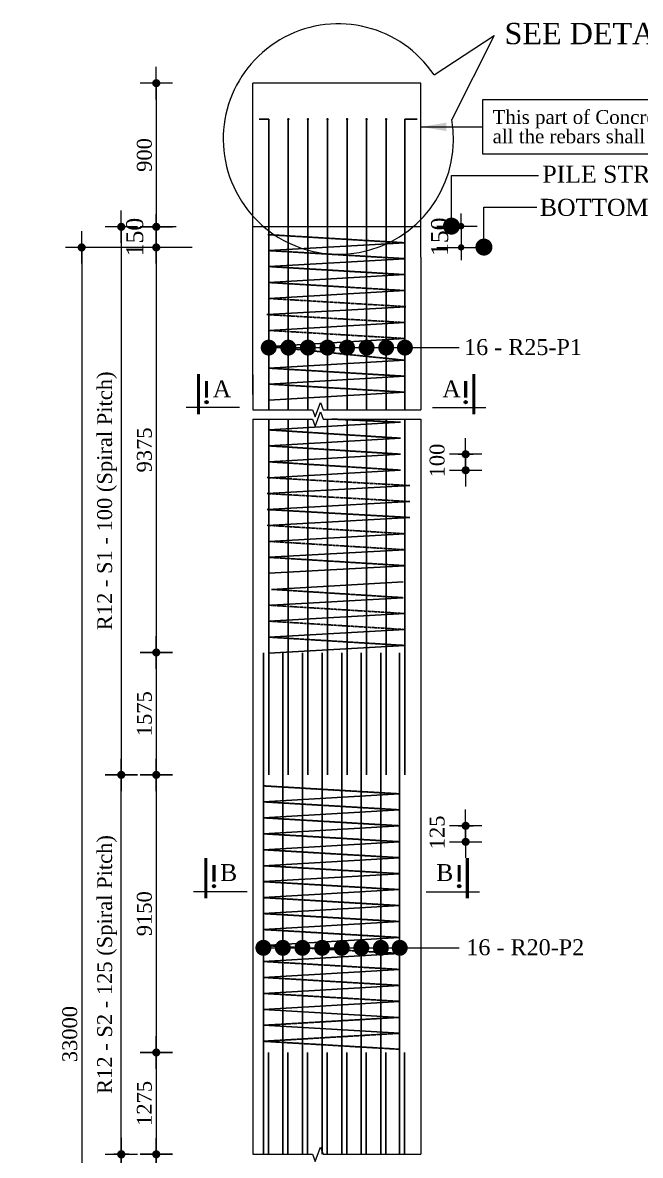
# Model space of a CAD drawing. Header units: inches. Extents: x -396 to 84373, y -33132 to 10226.
# Drawn here: x 43863 to 46766, y 4904 to 10226 of the extents above; entities that cross this region are included whole.
import ezdxf

# ---------------------------------------------------------------- set-up
doc = ezdxf.new("R2010")
doc.units = ezdxf.units.IN
doc.header["$LTSCALE"] = 15
doc.header["$MEASUREMENT"] = 0
doc.header["$PDMODE"] = 3
doc.header["$PDSIZE"] = -15
doc.linetypes.add('DASHEDX2', pattern=[38.1, 25.4, -12.7])
doc.linetypes.add('HIDDEN', pattern=[9.525, 6.35, -3.175])
for name, color, linetype, lineweight in [('dim', 7, 'Continuous', 18), ('L.L', 200, 'Continuous', 18), ('Reinf.', 12, 'Continuous', 30), ('text', 7, 'Continuous', 20)]:
    doc.layers.add(name, color=color, linetype=linetype, lineweight=lineweight)
for name, color, linetype in [('Dimision', 4, 'Continuous'), ('Pile', 7, 'Continuous'), ('raling', 6, 'Continuous')]:
    doc.layers.add(name, color=color, linetype=linetype)
doc.styles.get("Standard").update_dxf_attribs({"font": 'times.ttf'})
doc.dimstyles.new('ALTER', dxfattribs={"dimtxt": 110, "dimasz": 65, "dimexe": 95, "dimexo": 100, "dimgap": 30, "dimtad": 1, "dimdec": 0, "dimzin": 0, "dimdsep": 46, "dimtxsty": 'Standard', "dimblk": 'DOT', "dimcen": 35, "dimadec": 0, "dimazin": 0, "dimtfac": 1, "dimtdec": 0, "dimtofl": 0, "dimtmove": 0, "dimatfit": 3, "dimfxl": 1, "dimtolj": 1, "dimtzin": 0, "dimarcsym": 0})
doc.dimstyles.new('ISO-25', dxfattribs={"dimtxt": 75, "dimasz": 50, "dimexe": 95, "dimexo": 75.625, "dimgap": 60, "dimtad": 1, "dimdec": 1, "dimdsep": 46, "dimtxsty": 'Standard', "dimblk": 'DOT', "dimcen": 52.5, "dimclrd": 256, "dimclre": 256, "dimclrt": 256, "dimadec": 0, "dimazin": 0, "dimtfac": 1, "dimtdec": 1, "dimtix": 1, "dimtmove": 0, "dimatfit": 3, "dimldrblk": 'DOT', "dimfxl": 1, "dimlwd": -1, "dimarcsym": 0})
doc.dimstyles.new('ISO-70', dxfattribs={"dimscale": 0, "dimtxt": 70, "dimasz": 0.75, "dimexe": 35, "dimexo": 35, "dimgap": 20, "dimtad": 1, "dimdec": 0, "dimlfac": -1, "dimzin": 1, "dimdsep": 46, "dimtxsty": 'Standard', "dimblk": 'DIM', "dimcen": 60, "dimclrd": 256, "dimclre": 256, "dimclrt": 256, "dimadec": 0, "dimazin": 0, "dimtfac": 1, "dimtdec": 0, "dimtix": 1, "dimtofl": 0, "dimtmove": 0, "dimatfit": 3, "dimldrblk": 'DOT', "dimfxl": 35, "dimfxlon": 1, "dimtolj": 1, "dimlwd": 25, "dimarcsym": 0})

# ---------------------------------------------------------------- blocks, each defined once
blk = doc.blocks.new('_Dot')
at = {"color": 0, "linetype": 'ByBlock', "lineweight": -2}
blk.add_line((-0.5, 0), (-1, 0), dxfattribs=at)
at = {"color": 0, "linetype": 'ByBlock', "const_width": 0.5}
blk.add_lwpolyline([(-0.25, 0, 1), (0.25, 0, 1)], format="xyb", close=True, dxfattribs=at)
blk = doc.blocks.new('DIM')
at = {"layer": 'dim'}
for p, q in [((0, -101.4), (0, 101.4)), ((-101.4, 0), (101.4, 0))]:
    blk.add_line(p, q, dxfattribs=at)
at = {"layer": 'dim', "const_width": 25.4}
blk.add_lwpolyline([(-12.7, 0, 1), (12.7, 0, 1)], format="xyb", close=True, dxfattribs=at)
blk = doc.blocks.new('*D157')
at = {"layer": 'Defpoints', "color": 0, "ltscale": 30, "transparency": 16777216}
for p in [(45644.5, 8197.7), (45646.4, 8122.5), (45944.8, 8122.5)]:
    blk.add_point(p, dxfattribs=at)
at = {"layer": 'dim', "lineweight": -2, "ltscale": 30, "transparency": 16777216}
for p, q in [((45909.8, 8197.7), (45979.8, 8197.7)), ((45909.8, 8122.5), (45979.8, 8122.5))]:
    blk.add_line(p, q, dxfattribs=at)
at = {"layer": 'dim', "lineweight": 25, "ltscale": 30, "transparency": 16777216}
blk.add_line((45944.8, 8196.9), (45944.8, 8123.3), dxfattribs=at)
at = {"layer": 'dim', "lineweight": 25, "ltscale": 30, "transparency": 16777216, "xscale": 0.75, "yscale": 0.75, "zscale": 0.75}
for p, rotation in [((45944.8, 8197.7), 90), ((45944.8, 8122.5), 270)]:
    blk.add_blockref('DIM', p, dxfattribs=dict(at, rotation=rotation))
at = {"layer": 'dim', "ltscale": 30, "transparency": 16777216, "insert": (45811.1, 8168.2), "char_height": 70, "attachment_point": 5, "rotation": 90}
blk.add_mtext('\\A1;100', dxfattribs=at)
blk = doc.blocks.new('*D158')
at = {"layer": 'Defpoints', "color": 0, "ltscale": 30, "transparency": 16777216}
for p in [(44944.3, 9169.5), (44490.6, 7266.4), (44944.3, 7266.4)]:
    blk.add_point(p, dxfattribs=at)
at = {"layer": 'dim', "lineweight": -2, "ltscale": 30, "transparency": 16777216}
for p, q in [((44525.6, 9169.5), (44455.6, 9169.5)), ((44525.6, 7266.4), (44455.6, 7266.4))]:
    blk.add_line(p, q, dxfattribs=at)
at = {"layer": 'dim', "lineweight": 25, "ltscale": 30, "transparency": 16777216}
blk.add_line((44490.6, 9168.7), (44490.6, 7267.2), dxfattribs=at)
at = {"layer": 'dim', "lineweight": 25, "ltscale": 30, "transparency": 16777216, "xscale": 0.75, "yscale": 0.75, "zscale": 0.75}
for p, rotation in [((44490.6, 9169.5), 90), ((44490.6, 7266.4), 270)]:
    blk.add_blockref('DIM', p, dxfattribs=dict(at, rotation=rotation))
at = {"layer": 'dim', "lineweight": 15, "ltscale": 30, "transparency": 16777216, "insert": (44434.9, 8218), "char_height": 70, "attachment_point": 5, "rotation": 90}
blk.add_mtext('\\A1;9375', dxfattribs=at)
blk = doc.blocks.new('*D159')
at = {"layer": 'Defpoints', "color": 0, "ltscale": 30, "transparency": 16777216}
for p in [(44414.5, 9169.5), (44140, 1777.3), (44868.3, 1777.3)]:
    blk.add_point(p, dxfattribs=at)
at = {"layer": 'dim', "lineweight": -2, "ltscale": 30, "transparency": 16777216}
for p, q in [((44175, 9169.5), (44105, 9169.5)), ((44175, 1777.3), (44105, 1777.3))]:
    blk.add_line(p, q, dxfattribs=at)
at = {"layer": 'dim', "lineweight": 25, "ltscale": 30, "transparency": 16777216}
blk.add_line((44140, 9168.7), (44140, 1778.1), dxfattribs=at)
at = {"layer": 'dim', "lineweight": 25, "ltscale": 30, "transparency": 16777216, "xscale": 0.75, "yscale": 0.75, "zscale": 0.75}
for p, rotation in [((44140, 9169.5), 90), ((44140, 1777.3), 270)]:
    blk.add_blockref('DIM', p, dxfattribs=dict(at, rotation=rotation))
at = {"layer": 'dim', "lineweight": 15, "ltscale": 30, "transparency": 16777216, "insert": (44084.4, 5473.4), "char_height": 70, "width": 255.111, "attachment_point": 5, "rotation": 90}
blk.add_mtext('\\A1;33000', dxfattribs=at)
blk = doc.blocks.new('*D175')
at = {"layer": 'Defpoints', "color": 0, "ltscale": 30, "transparency": 16777216}
for p in [(44944.3, 7266.4), (44490.6, 6691.3), (44944.3, 6691.3)]:
    blk.add_point(p, dxfattribs=at)
at = {"layer": 'dim', "lineweight": -2, "ltscale": 30, "transparency": 16777216}
for p, q in [((44525.6, 7266.4), (44455.6, 7266.4)), ((44525.6, 6691.3), (44455.6, 6691.3))]:
    blk.add_line(p, q, dxfattribs=at)
at = {"layer": 'dim', "lineweight": 25, "ltscale": 30, "transparency": 16777216}
blk.add_line((44490.6, 7265.7), (44490.6, 6692), dxfattribs=at)
at = {"layer": 'dim', "lineweight": 25, "ltscale": 30, "transparency": 16777216, "xscale": 0.75, "yscale": 0.75, "zscale": 0.75}
for p, rotation in [((44490.6, 7266.4), 90), ((44490.6, 6691.3), 270)]:
    blk.add_blockref('DIM', p, dxfattribs=dict(at, rotation=rotation))
at = {"layer": 'dim', "lineweight": 15, "ltscale": 30, "transparency": 16777216, "insert": (44434.9, 6978.8), "char_height": 70, "attachment_point": 5, "rotation": 90}
blk.add_mtext('\\A1;1575', dxfattribs=at)
blk = doc.blocks.new('*D176')
at = {"layer": 'Defpoints', "color": 0, "ltscale": 30, "transparency": 16777216}
for p in [(45639.7, 6452.1), (45641.6, 6376.9), (45944.8, 6376.9)]:
    blk.add_point(p, dxfattribs=at)
at = {"layer": 'dim', "lineweight": -2, "ltscale": 30, "transparency": 16777216}
for p, q in [((45909.8, 6452.1), (45979.8, 6452.1)), ((45909.8, 6376.9), (45979.8, 6376.9))]:
    blk.add_line(p, q, dxfattribs=at)
at = {"layer": 'dim', "lineweight": 25, "ltscale": 30, "transparency": 16777216}
blk.add_line((45944.8, 6451.3), (45944.8, 6377.7), dxfattribs=at)
at = {"layer": 'dim', "lineweight": 25, "ltscale": 30, "transparency": 16777216, "xscale": 0.75, "yscale": 0.75, "zscale": 0.75}
for p, rotation in [((45944.8, 6452.1), 90), ((45944.8, 6376.9), 270)]:
    blk.add_blockref('DIM', p, dxfattribs=dict(at, rotation=rotation))
at = {"layer": 'dim', "lineweight": 15, "ltscale": 30, "transparency": 16777216, "insert": (45811.1, 6420.9), "char_height": 70, "attachment_point": 5, "rotation": 90}
blk.add_mtext('\\A1;125', dxfattribs=at)
blk = doc.blocks.new('*D177')
at = {"layer": 'Defpoints', "color": 0, "ltscale": 30, "transparency": 16777216}
for p in [(44944.3, 6691.3), (44490.6, 5387), (45012.3, 5387)]:
    blk.add_point(p, dxfattribs=at)
at = {"layer": 'dim', "lineweight": -2, "ltscale": 30, "transparency": 16777216}
for p, q in [((44525.6, 6691.3), (44455.6, 6691.3)), ((44525.6, 5387), (44455.6, 5387))]:
    blk.add_line(p, q, dxfattribs=at)
at = {"layer": 'dim', "lineweight": 25, "ltscale": 30, "transparency": 16777216}
blk.add_line((44490.6, 6690.5), (44490.6, 5387.7), dxfattribs=at)
at = {"layer": 'dim', "lineweight": 25, "ltscale": 30, "transparency": 16777216, "xscale": 0.75, "yscale": 0.75, "zscale": 0.75}
for p, rotation in [((44490.6, 6691.3), 90), ((44490.6, 5387), 270)]:
    blk.add_blockref('DIM', p, dxfattribs=dict(at, rotation=rotation))
at = {"layer": 'dim', "lineweight": 15, "ltscale": 30, "transparency": 16777216, "insert": (44434.9, 6039.1), "char_height": 70, "width": 277.141, "attachment_point": 5, "rotation": 90}
blk.add_mtext('\\A1;9150', dxfattribs=at)
blk = doc.blocks.new('*D178')
at = {"layer": 'Defpoints', "color": 0, "ltscale": 30, "transparency": 16777216}
for p in [(44944.3, 9941.2), (44490.6, 9266.4), (44944.3, 9266.4)]:
    blk.add_point(p, dxfattribs=at)
at = {"layer": 'dim', "lineweight": -2, "ltscale": 30, "transparency": 16777216}
for p, q in [((44525.6, 9941.2), (44455.6, 9941.2)), ((44525.6, 9266.4), (44455.6, 9266.4))]:
    blk.add_line(p, q, dxfattribs=at)
at = {"layer": 'dim', "lineweight": 25, "ltscale": 30, "transparency": 16777216}
blk.add_line((44490.6, 9940.5), (44490.6, 9267.2), dxfattribs=at)
at = {"layer": 'dim', "lineweight": 25, "ltscale": 30, "transparency": 16777216, "xscale": 0.75, "yscale": 0.75, "zscale": 0.75}
for p, rotation in [((44490.6, 9941.2), 90), ((44490.6, 9266.4), 270)]:
    blk.add_blockref('DIM', p, dxfattribs=dict(at, rotation=rotation))
at = {"layer": 'dim', "lineweight": 15, "ltscale": 30, "transparency": 16777216, "insert": (44434.9, 9603.8), "char_height": 70, "attachment_point": 5, "rotation": 90}
blk.add_mtext('\\A1;900', dxfattribs=at)
blk = doc.blocks.new('*D179')
at = {"layer": 'Defpoints', "color": 0, "ltscale": 5, "transparency": 16777216}
for p in [(45734.3, 9269.5), (45734.3, 9169.5), (45923.6, 9169.5)]:
    blk.add_point(p, dxfattribs=at)
at = {"layer": 'dim', "ltscale": 5, "transparency": 16777216}
for p, q in [((45923.6, 9299.5), (45923.6, 9329.5)), ((45923.6, 9269.5), (45923.6, 9169.5)), ((45923.6, 9139.5), (45923.6, 9109.5))]:
    blk.add_line(p, q, dxfattribs=at)
at = {"layer": 'dim', "lineweight": -2, "ltscale": 5, "transparency": 16777216}
for p, q in [((45809.9, 9269.5), (45998.6, 9269.5)), ((45809.9, 9169.5), (45998.6, 9169.5))]:
    blk.add_line(p, q, dxfattribs=at)
at = {"layer": 'dim', "ltscale": 5, "transparency": 16777216, "xscale": 30, "yscale": 30, "zscale": 30}
for p, rotation in [((45923.6, 9269.5), 270), ((45923.6, 9169.5), 90)]:
    blk.add_blockref('_Dot', p, dxfattribs=dict(at, rotation=rotation))
at = {"layer": 'dim', "lineweight": 15, "ltscale": 5, "transparency": 16777216, "insert": (45822.9, 9219.5), "char_height": 80, "attachment_point": 5, "rotation": 90}
blk.add_mtext('150', dxfattribs=at)
blk = doc.blocks.new('*D180')
at = {"layer": 'Defpoints', "color": 0, "ltscale": 30, "transparency": 16777216}
for p in [(44944.3, 5387), (44490.6, 4908.6), (44944.3, 4908.6)]:
    blk.add_point(p, dxfattribs=at)
at = {"layer": 'dim', "lineweight": -2, "ltscale": 30, "transparency": 16777216}
for p, q in [((44525.6, 5387), (44455.6, 5387)), ((44525.6, 4908.6), (44455.6, 4908.6))]:
    blk.add_line(p, q, dxfattribs=at)
at = {"layer": 'dim', "lineweight": 25, "ltscale": 30, "transparency": 16777216}
blk.add_line((44490.6, 5386.2), (44490.6, 4909.3), dxfattribs=at)
at = {"layer": 'dim', "lineweight": 25, "ltscale": 30, "transparency": 16777216, "xscale": 0.75, "yscale": 0.75, "zscale": 0.75}
for p, rotation in [((44490.6, 5387), 90), ((44490.6, 4908.6), 270)]:
    blk.add_blockref('DIM', p, dxfattribs=dict(at, rotation=rotation))
at = {"layer": 'dim', "lineweight": 15, "ltscale": 30, "transparency": 16777216, "insert": (44434.9, 5147.8), "char_height": 70, "attachment_point": 5, "rotation": 90}
blk.add_mtext('\\A1;1275', dxfattribs=at)
blk = doc.blocks.new('*D181')
at = {"layer": 'Defpoints', "color": 0, "ltscale": 30, "transparency": 16777216}
for p in [(44944.3, 4908.6), (44490.6, 3574.4), (44947, 3574.4)]:
    blk.add_point(p, dxfattribs=at)
at = {"layer": 'dim', "lineweight": -2, "ltscale": 30, "transparency": 16777216}
for p, q in [((44525.6, 4908.6), (44455.6, 4908.6)), ((44525.6, 3574.4), (44455.6, 3574.4))]:
    blk.add_line(p, q, dxfattribs=at)
at = {"layer": 'dim', "lineweight": 25, "ltscale": 30, "transparency": 16777216}
blk.add_line((44490.6, 4907.8), (44490.6, 3575.2), dxfattribs=at)
at = {"layer": 'dim', "lineweight": 25, "ltscale": 30, "transparency": 16777216, "xscale": 0.75, "yscale": 0.75, "zscale": 0.75}
for p, rotation in [((44490.6, 4908.6), 90), ((44490.6, 3574.4), 270)]:
    blk.add_blockref('DIM', p, dxfattribs=dict(at, rotation=rotation))
at = {"layer": 'dim', "lineweight": 15, "ltscale": 30, "transparency": 16777216, "insert": (44434.9, 4241.5), "char_height": 70, "attachment_point": 5, "rotation": 90}
blk.add_mtext('\\A1;3725', dxfattribs=at)
blk = doc.blocks.new('*D182')
at = {"layer": 'Defpoints', "color": 0, "ltscale": 30, "transparency": 16777216}
for p in [(44468.2, 9266.4), (44326.1, 6691.3), (44490.6, 6691.3)]:
    blk.add_point(p, dxfattribs=at)
at = {"layer": 'dim', "lineweight": -2, "ltscale": 30, "transparency": 16777216}
for p, q in [((44361.1, 9266.4), (44291.1, 9266.4)), ((44361.1, 6691.3), (44291.1, 6691.3))]:
    blk.add_line(p, q, dxfattribs=at)
at = {"layer": 'dim', "lineweight": 25, "ltscale": 30, "transparency": 16777216}
blk.add_line((44326.1, 9265.7), (44326.1, 6692), dxfattribs=at)
at = {"layer": 'dim', "lineweight": 25, "ltscale": 30, "transparency": 16777216, "xscale": 0.75, "yscale": 0.75, "zscale": 0.75}
for p, rotation in [((44326.1, 9266.4), 90), ((44326.1, 6691.3), 270)]:
    blk.add_blockref('DIM', p, dxfattribs=dict(at, rotation=rotation))
at = {"layer": 'dim', "lineweight": 15, "ltscale": 30, "transparency": 16777216, "insert": (44259.2, 7978.8), "char_height": 70, "attachment_point": 5, "rotation": 90}
blk.add_mtext('\\A1;R12 - S1 - 100 (Spiral Pitch)', dxfattribs=at)
blk = doc.blocks.new('*D183')
at = {"layer": 'Defpoints', "color": 0, "ltscale": 30, "transparency": 16777216}
for p in [(44326.1, 6691.3), (44402.2, 6691.3), (44490.6, 4909.3)]:
    blk.add_point(p, dxfattribs=at)
at = {"layer": 'dim', "lineweight": -2, "ltscale": 30, "transparency": 16777216}
for p, q in [((44361.1, 6691.3), (44291.1, 6691.3)), ((44361.1, 4909.3), (44291.1, 4909.3))]:
    blk.add_line(p, q, dxfattribs=at)
at = {"layer": 'dim', "lineweight": 25, "ltscale": 30, "transparency": 16777216}
blk.add_line((44326.1, 4910.1), (44326.1, 6690.5), dxfattribs=at)
at = {"layer": 'dim', "lineweight": 25, "ltscale": 30, "transparency": 16777216, "xscale": 0.75, "yscale": 0.75, "zscale": 0.75}
for p, rotation in [((44326.1, 6691.3), 90), ((44326.1, 4909.3), 270)]:
    blk.add_blockref('DIM', p, dxfattribs=dict(at, rotation=rotation))
at = {"layer": 'dim', "lineweight": 15, "ltscale": 30, "transparency": 16777216, "insert": (44259.2, 5800.3), "char_height": 70, "attachment_point": 5, "rotation": 90}
blk.add_mtext('\\A1;R12 - S2 - 125 (Spiral Pitch)', dxfattribs=at)
blk = doc.blocks.new('*D184')
at = {"layer": 'Defpoints', "color": 0, "ltscale": 30, "transparency": 16777216}
for p in [(44490.6, 4907.8), (44326.1, 3096.1), (44566.6, 3096.1)]:
    blk.add_point(p, dxfattribs=at)
at = {"layer": 'dim', "lineweight": -2, "ltscale": 30, "transparency": 16777216}
for p, q in [((44361.1, 4907.8), (44291.1, 4907.8)), ((44361.1, 3096.1), (44291.1, 3096.1))]:
    blk.add_line(p, q, dxfattribs=at)
at = {"layer": 'dim', "lineweight": 25, "ltscale": 30, "transparency": 16777216}
blk.add_line((44326.1, 4907.1), (44326.1, 3096.8), dxfattribs=at)
at = {"layer": 'dim', "lineweight": 25, "ltscale": 30, "transparency": 16777216, "xscale": 0.75, "yscale": 0.75, "zscale": 0.75}
for p, rotation in [((44326.1, 4907.8), 90), ((44326.1, 3096.1), 270)]:
    blk.add_blockref('DIM', p, dxfattribs=dict(at, rotation=rotation))
at = {"layer": 'dim', "lineweight": 15, "ltscale": 30, "transparency": 16777216, "insert": (44259.2, 4001.9), "char_height": 70, "attachment_point": 5, "rotation": 90}
blk.add_mtext('\\A1;R12 - S3 - 150 (Spiral Pitch)', dxfattribs=at)
blk = doc.blocks.new('*D185')
at = {"layer": 'Defpoints', "color": 0, "ltscale": 5, "transparency": 16777216}
for p in [(44660, 9266.4), (44490.6, 9169.5), (44679.9, 9169.5)]:
    blk.add_point(p, dxfattribs=at)
at = {"layer": 'dim', "ltscale": 5, "transparency": 16777216}
for p, q in [((44490.6, 9296.4), (44490.6, 9326.4)), ((44490.6, 9266.4), (44490.6, 9169.5)), ((44490.6, 9139.5), (44490.6, 9109.5))]:
    blk.add_line(p, q, dxfattribs=at)
at = {"layer": 'dim', "lineweight": -2, "ltscale": 5, "transparency": 16777216}
for p, q in [((44584.4, 9266.4), (44415.6, 9266.4)), ((44604.3, 9169.5), (44415.6, 9169.5))]:
    blk.add_line(p, q, dxfattribs=at)
at = {"layer": 'dim', "ltscale": 5, "transparency": 16777216, "xscale": 30, "yscale": 30, "zscale": 30}
for p, rotation in [((44490.6, 9266.4), 270), ((44490.6, 9169.5), 90)]:
    blk.add_blockref('_Dot', p, dxfattribs=dict(at, rotation=rotation))
at = {"layer": 'dim', "lineweight": 15, "ltscale": 5, "transparency": 16777216, "insert": (44389.9, 9218), "char_height": 80, "attachment_point": 5, "rotation": 90}
blk.add_mtext('150', dxfattribs=at)

msp = doc.modelspace()

# ---------------------------------------------------------------- hatches: boundary and pattern name
at = {"layer": 'Pile', "ltscale": 5}
h = msp.add_hatch(color=5, dxfattribs=at)
h.set_gradient(color1=(0, 0, 255), one_color=1, tint=1, name='CYLINDER')
h.paths.add_polyline_path([(44719.64, 8442.49, 1), (44734.52, 8442.49, 1)])
h = msp.add_hatch(color=5, dxfattribs=at)
h.set_gradient(color1=(0, 0, 255), one_color=1, tint=1, name='CYLINDER')
h.paths.add_polyline_path([(45952.02, 8442.49, -1), (45937.15, 8442.49, -1)])
at = {"layer": 'Reinf.', "ltscale": 0.05}
for points in [[(45109.59, 9777.37, 1), (45113.05, 9766.16, 1)], [(45201.59, 9777.37, 1), (45205.05, 9766.16, 1)], [(45293.59, 9777.37, 1), (45297.05, 9766.16, 1)], [(45385.59, 9777.37, 1), (45389.05, 9766.16, 1)], [(45477.59, 9777.37, 1), (45481.05, 9766.16, 1)], [(45569.59, 9777.37, 1), (45573.05, 9766.16, 1)]]:
    msp.add_hatch(color=256, dxfattribs=at).paths.add_polyline_path(points)
at = {"layer": 'text', "ltscale": 5}
h = msp.add_hatch(color=5, dxfattribs=at)
h.set_gradient(color1=(0, 0, 255), one_color=1, tint=1, name='CYLINDER')
h.paths.add_polyline_path([(44754.64, 6168.38, 1), (44769.52, 6168.38, 1)])
h = msp.add_hatch(color=5, dxfattribs=at)
h.set_gradient(color1=(0, 0, 255), one_color=1, tint=1, name='CYLINDER')
h.paths.add_polyline_path([(45922.02, 6168.38, -1), (45907.15, 6168.38, -1)])

# ---------------------------------------------------------------- linework, layer by layer
at = {"layer": 'Dimision', "lineweight": 15}
msp.add_line((45964.51, 9169.49), (46019.51, 9169.49), dxfattribs=at)
at = {"layer": 'L.L', "linetype": 'HIDDEN', "ltscale": 0.02}
for p, q in [((44944.32, 9122.99), (44944.32, 9941.22)), ((45734.3, 9941.22), (44944.32, 9941.22)), ((45734.3, 9122.99), (45734.3, 9941.22))]:
    msp.add_line(p, q, dxfattribs=at)
at = {"layer": 'L.L', "ltscale": 5}
for p, q in [((45734.3, 9122.99), (45734.3, 8478.99)), ((44944.32, 8570.31), (44944.32, 8407.17)), ((45734.3, 8570.31), (45734.3, 8407.17)), ((44944.32, 8363.1), (44944.32, 7252.57)), ((45734.3, 8363.1), (45734.3, 7252.57)), ((45734.3, 7300.47), (45734.3, 6677.53)), ((45734.3, 6677.53), (45734.3, 5686.08)), ((45734.3, 5687.42), (45734.3, 4908.6))]:
    msp.add_line(p, q, dxfattribs=at)
for points in [[(44944.32, 8478.99), (44944.32, 9122.99)], [(44944.32, 8407.17), (45224.32, 8407.17), (45236.82, 8372.83), (45261.82, 8441.52), (45274.32, 8407.17), (45734.3, 8407.17)], [(44944.32, 8363.1), (45224.32, 8363.1), (45236.82, 8328.76), (45261.82, 8397.44), (45274.32, 8363.1), (45734.3, 8363.1)], [(44944.32, 7300.47), (44944.32, 4908.6), (45224.32, 4908.6), (45236.82, 4874.25), (45261.82, 4942.94), (45274.32, 4908.6), (45734.3, 4908.6)]]:
    msp.add_lwpolyline(points, dxfattribs=at)
at = {"layer": 'Pile', "ltscale": 5}
for p, q in [((44882.42, 8416.65), (44631.26, 8416.65)), ((45789.24, 8416.65), (46040.41, 8416.65))]:
    msp.add_line(p, q, dxfattribs=at)
at = {"layer": 'Pile', "ltscale": 5, "const_width": 14.87}
for points in [[(44688.75, 8385.36), (44688.75, 8574.36)], [(45982.91, 8385.36), (45982.91, 8574.36)], [(44727.08, 8463.32), (44727.08, 8541.28)], [(45944.59, 8463.32), (45944.59, 8541.28)]]:
    msp.add_lwpolyline(points, dxfattribs=at)
at = {"layer": 'Pile', "ltscale": 5}
for centre in [(44727.08, 8442.49), (45944.59, 8442.49)]:
    msp.add_circle(centre, 7.44, dxfattribs=at)
at = {"layer": 'raling', "ltscale": 30}
for p, q in [((45796.09, 9980.3), (46078.57, 10166)), ((46078.57, 10166), (45879.94, 9771.26))]:
    msp.add_line(p, q, dxfattribs=at)
msp.add_arc((45346.72, 9678.69), 541.2, 33.86898, 9.84846, dxfattribs=at)
at = {"layer": 'Reinf.', "ltscale": 5}
for p, q in [((45019.32, 9771.77), (44974.58, 9771.77)), ((45111.32, 8478.99), (45111.32, 9771.77)), ((45203.32, 8478.99), (45203.32, 9771.77)), ((45295.32, 8478.99), (45295.32, 9771.77)), ((45387.32, 8478.99), (45387.32, 9771.77)), ((45479.32, 8478.99), (45479.32, 9771.77)), ((45571.32, 8478.99), (45571.32, 9771.77)), ((45659.3, 9771.77), (45717.15, 9771.77)), ((45019.32, 9154.73), (45659.3, 9191.66)), ((45019.32, 9079.73), (45659.3, 9116.66)), ((45019.32, 9079.73), (45659.3, 9116.66)), ((45019.32, 9004.73), (45659.3, 9041.66)), ((45019.32, 8929.73), (45659.3, 8966.66)), ((45019.32, 8929.73), (45659.3, 8966.66)), ((45013.5, 8853.65), (45663.47, 8891.15)), ((45019.32, 8779.73), (45659.3, 8816.66)), ((45019.32, 8779.73), (45659.3, 8816.66)), ((45019.32, 8704.73), (45659.3, 8741.66)), ((45019.32, 8704.73), (45659.3, 8741.66)), ((45019.32, 8602.36), (45659.3, 8639.28)), ((45019.32, 8602.36), (45659.3, 8639.28)), ((45111.32, 8407.17), (45111.32, 8570.31)), ((45203.32, 8407.17), (45203.32, 8570.31)), ((45295.32, 8407.17), (45295.32, 8570.31)), ((45387.32, 8407.17), (45387.32, 8570.31)), ((45479.32, 8407.17), (45479.32, 8570.31)), ((45571.32, 8407.17), (45571.32, 8570.31)), ((45019.32, 8527.36), (45659.3, 8564.28)), ((45019.32, 8527.36), (45659.3, 8564.28)), ((45019.32, 8452.36), (45659.3, 8489.28)), ((45111.32, 7252.57), (45111.32, 8363.1)), ((45203.32, 7252.57), (45203.32, 8363.1)), ((45295.32, 7252.57), (45295.32, 8363.1)), ((45387.32, 7252.57), (45387.32, 8363.1)), ((45479.32, 7252.57), (45479.32, 8363.1)), ((45571.32, 7252.57), (45571.32, 8363.1)), ((45019.32, 8312.33), (45638.79, 8348.12)), ((45019.32, 8312.33), (45638.79, 8348.12)), ((45019.32, 8237.33), (45638.79, 8273.12)), ((45019.32, 8237.33), (45638.79, 8273.12)), ((45019.32, 8162.33), (45638.79, 8198.12)), ((45019.32, 8087.33), (45638.79, 8123.12)), ((45019.32, 8087.33), (45638.79, 8123.12)), ((45011.88, 8013.03), (45681.85, 8050.53)), ((45011.88, 7938.03), (45681.85, 7975.53)), ((45011.88, 7863.03), (45681.85, 7900.53)), ((45019.32, 7788.45), (45658.79, 7824.24)), ((45019.32, 7713.45), (45658.79, 7749.24)), ((45019.32, 7638.45), (45658.79, 7674.24)), ((45032.38, 7563.06), (45651.85, 7598.85)), ((45032.38, 7488.06), (45651.85, 7523.85)), ((45019.82, 7413.48), (45659.3, 7449.27)), ((45019.82, 7338.48), (45659.3, 7374.27)), ((45019.82, 7263.48), (45659.3, 7299.27)), ((45111.32, 6691.28), (45111.32, 7300.47)), ((45203.32, 6691.28), (45203.32, 7300.47)), ((45295.32, 6691.28), (45295.32, 7300.47)), ((45387.32, 6691.28), (45387.32, 7300.47)), ((45479.32, 6691.28), (45479.32, 7300.47)), ((45571.32, 6691.28), (45571.32, 7300.47)), ((45086.05, 4908.6), (45086.05, 7265.17)), ((45178.05, 4908.6), (45178.05, 7265.17)), ((45270.05, 4908.6), (45270.05, 7265.17)), ((45362.05, 4908.6), (45362.05, 7265.17)), ((45454.05, 4908.6), (45454.05, 7265.17)), ((45546.05, 4908.6), (45546.05, 7265.17)), ((44994.05, 6564.67), (45634.03, 6602.17)), ((44994.05, 6564.67), (45634.03, 6602.17)), ((44994.05, 6489.67), (45634.03, 6527.17)), ((44994.05, 6414.67), (45634.03, 6452.17)), ((44994.05, 6414.67), (45634.03, 6452.17)), ((44994.05, 6339.67), (45634.03, 6377.17)), ((44994.05, 6264.67), (45634.03, 6302.17)), ((44994.05, 6264.67), (45634.03, 6302.17)), ((44994.05, 6189.67), (45634.03, 6227.17)), ((44994.05, 6114.67), (45634.03, 6152.17)), ((44994.05, 6114.67), (45634.03, 6152.17)), ((44994.05, 6039.67), (45634.03, 6077.17)), ((44994.05, 5964.67), (45634.03, 6002.17)), ((44994.05, 5964.67), (45634.03, 6002.17)), ((44994.05, 5889.67), (45634.03, 5927.17)), ((44994.05, 5814.67), (45634.03, 5852.17)), ((44994.05, 5814.67), (45634.03, 5852.17)), ((44994.05, 5739.67), (45634.03, 5777.17)), ((44994.05, 5739.67), (45634.03, 5777.17)), ((44994.05, 5664.67), (45634.03, 5702.17)), ((44994.05, 5664.67), (45634.03, 5702.17)), ((44994.05, 5589.67), (45634.03, 5627.17)), ((44994.05, 5589.67), (45634.03, 5627.17)), ((44994.05, 5589.67), (45634.03, 5552.17)), ((44994.05, 5589.67), (45634.03, 5552.17)), ((44994.05, 5514.67), (45634.03, 5477.17)), ((44994.05, 5514.67), (45634.03, 5477.17)), ((45109.59, 4908.6), (45109.59, 5386.98)), ((45201.59, 4908.6), (45201.59, 5386.98)), ((45293.59, 4908.6), (45293.59, 5386.98)), ((45385.59, 4908.6), (45385.59, 5386.98)), ((45477.59, 4908.6), (45477.59, 5386.98)), ((45569.59, 4908.6), (45569.59, 5386.98))]:
    msp.add_line(p, q, dxfattribs=at)
at = {"layer": 'Reinf.', "linetype": 'DASHEDX2', "ltscale": 0.007}
for p, q in [((45655.11, 9191.42), (45015.14, 9229.5)), ((45659.3, 9116.66), (45019.32, 9154.73)), ((45659.3, 9041.66), (45019.32, 9079.73)), ((45659.3, 8966.66), (45019.32, 9004.73)), ((45659.3, 8639.28), (45017.24, 8704.57)), ((45659.3, 8564.28), (45019.32, 8602.36)), ((45659.3, 8489.28), (45019.32, 8527.36)), ((45659.3, 8489.28), (45019.32, 8527.36)), ((45638.79, 8348.12), (45315.95, 8363.1)), ((45638.79, 8273.12), (45019.32, 8312.33)), ((45638.79, 8198.12), (45019.32, 8237.33)), ((45638.79, 8123.12), (45019.32, 8162.33)), ((45681.85, 7900.53), (45011.88, 7938.03)), ((45658.79, 7674.24), (45019.32, 7713.45)), ((45651.85, 7523.85), (45032.38, 7563.06)), ((45659.3, 7299.27), (45019.82, 7338.48)), ((45634.03, 6602.17), (44994.05, 6639.67)), ((45634.03, 6527.17), (44994.05, 6564.67)), ((45634.03, 6452.17), (44994.05, 6489.67)), ((45634.03, 6377.17), (44994.05, 6414.67)), ((45634.03, 6302.17), (44994.05, 6339.67)), ((45634.03, 6227.17), (44994.05, 6264.67)), ((45634.03, 6152.17), (44994.05, 6189.67)), ((45634.03, 6077.17), (44994.05, 6114.67)), ((45634.03, 6002.17), (44994.05, 6039.67)), ((45634.03, 5927.17), (44994.05, 5964.67)), ((45634.03, 5852.17), (44994.05, 5889.67)), ((45634.03, 5777.17), (44994.05, 5814.67)), ((45634.03, 5702.17), (44994.05, 5739.67)), ((45634.03, 5627.17), (44994.05, 5664.67)), ((45634.03, 5552.17), (44994.05, 5514.67)), ((45634.03, 5477.17), (44994.05, 5439.67)), ((45634.03, 5402.17), (44994.05, 5439.67))]:
    msp.add_line(p, q, dxfattribs=at)
at = {"layer": 'Reinf.', "linetype": 'DASHEDX2', "ltscale": 0.01}
for p, q in [((45659.3, 9041.66), (45019.32, 9079.73)), ((45659.3, 8891.66), (45019.32, 8929.73)), ((45659.3, 8816.47), (45009.32, 8853.97)), ((45659.3, 8741.66), (45019.32, 8779.73)), ((45659.3, 8564.28), (45019.32, 8602.36)), ((45638.79, 8348.12), (45315.95, 8363.1)), ((45638.79, 8273.12), (45019.32, 8312.33)), ((45638.79, 8198.12), (45019.32, 8237.33)), ((45681.85, 8050.53), (45011.88, 8088.03)), ((45681.85, 7975.53), (45011.88, 8013.03)), ((45658.79, 7824.24), (45019.32, 7863.45)), ((45658.79, 7749.24), (45019.32, 7788.45)), ((45659.3, 7449.27), (45019.82, 7488.48)), ((45659.3, 7374.27), (45019.82, 7413.48)), ((45634.03, 6602.17), (44994.05, 6639.67)), ((45634.03, 6527.17), (44994.05, 6564.67)), ((45634.03, 6452.17), (44994.05, 6489.67)), ((45634.03, 6377.17), (44994.05, 6414.67)), ((45634.03, 6302.17), (44994.05, 6339.67)), ((45634.03, 6227.17), (44994.05, 6264.67)), ((45634.03, 6152.17), (44994.05, 6189.67)), ((45634.03, 6077.17), (44994.05, 6114.67)), ((45634.03, 6002.17), (44994.05, 6039.67)), ((45634.03, 5927.17), (44994.05, 5964.67))]:
    msp.add_line(p, q, dxfattribs=at)
at = {"layer": 'Reinf.', "ltscale": 5}
for points in [[(45019.32, 8478.99), (45019.32, 9771.77)], [(45659.3, 8478.99), (45659.3, 9771.77)], [(45019.32, 8407.17), (45019.32, 8570.31)], [(45659.3, 8407.17), (45659.3, 8570.31)], [(45019.32, 7252.57), (45019.32, 8363.1)], [(45659.3, 7252.57), (45659.3, 8363.1)], [(45019.32, 6691.28), (45019.32, 7300.47)], [(45659.3, 6691.28), (45659.3, 7300.47)], [(44994.05, 4908.6), (44994.05, 7265.17)], [(45634.03, 4908.6), (45634.03, 7265.17)], [(45017.59, 4908.6), (45017.59, 5386.98)], [(45657.57, 4908.6), (45657.57, 5386.98)]]:
    msp.add_lwpolyline(points, dxfattribs=at)
at = {"layer": 'text', "ltscale": 30}
for p, q in [((45734.3, 9266.42), (44944.32, 9266.42)), ((44660.01, 9169.49), (44063.94, 9169.49)), ((44660.01, 9169.49), (44063.94, 9169.49))]:
    msp.add_line(p, q, dxfattribs=at)
at = {"layer": 'text', "lineweight": 18, "ltscale": 5}
msp.add_line((45704.26, 8698.77), (45914.79, 8698.77), dxfattribs=at)
at = {"layer": 'text', "ltscale": 5}
for p, q in [((44917.42, 6142.54), (44666.26, 6142.54)), ((45759.24, 6142.54), (46010.41, 6142.54))]:
    msp.add_line(p, q, dxfattribs=at)
msp.add_lwpolyline([(46026.07, 9864.08), (48065.89, 9864.08), (48065.89, 9607.73), (46026.07, 9607.73)], close=True, dxfattribs=at)
at = {"layer": 'text'}
msp.add_lwpolyline([(45904.26, 9169.49), (46058.64, 9169.49)], dxfattribs=at)
at = {"layer": 'text', "ltscale": 5, "const_width": 14.87}
for points in [[(44723.75, 6111.26), (44723.75, 6300.25)], [(45952.91, 6111.26), (45952.91, 6300.25)], [(44762.08, 6189.21), (44762.08, 6267.17)], [(45914.59, 6189.21), (45914.59, 6267.17)]]:
    msp.add_lwpolyline(points, dxfattribs=at)
at = {"layer": 'text', "ltscale": 5}
for centre in [(44762.08, 6168.38), (45914.59, 6168.38)]:
    msp.add_circle(centre, 7.44, dxfattribs=at)

# ---------------------------------------------------------------- texts
at = {"layer": 'text'}
for s, height, p in [('SEE DETAIL-A', 100, (46127.61, 10124.46)), ('This part of Concrete shall be broken carefully and', 65, (46071.76, 9749.59)), ('all the rebars shall be embedded into the pile cap.', 65, (46071.76, 9658.91)), ('PILE STRIPPING LEVEL', 80, (46305.62, 9473.71)), ('BOTTOM OF PILE CAP', 80, (46293.77, 9317.83)), ('16 - R25-P1', 75, (45937.42, 8664.01)), ('A', 79.33, (44755.95, 8465.41)), ('A', 79.33, (45835.08, 8465.41)), ('B', 79.33, (44790.95, 6192.67)), ('B', 79.33, (45806.74, 6192.67)), ('16 - R20-P2', 75, (45948.06, 5843.96))]:
    msp.add_text(s, height=height, dxfattribs=at).set_placement(p)

# ---------------------------------------------------------------- dimensions: what is measured, and where the dimension line sits
at = {"layer": 'dim', "lineweight": 15, "ltscale": 30}
for base, p1, p2, angle, text, override, picture, middle in [((44490.59, 9266.42), (44944.32, 9941.22), (44944.32, 9266.42), 90, '900', {"dimscale": 1}, '*D178', (44434.89, 9603.82)), ((44326.12, 6691.28), (44468.16, 9266.42), (44490.59, 6691.28), 90, 'R12 - S1 - 100 (Spiral Pitch)', {"dimscale": 1, "dimtmove": 1}, '*D182', (44259.18, 7978.85)), ((44490.59, 7266.42), (44944.32, 9169.49), (44944.32, 7266.42), 90, '9375', {"dimscale": 1, "dimtmove": 1}, '*D158', (44434.89, 8217.95)), ((44490.59, 6691.28), (44944.32, 7266.42), (44944.32, 6691.28), 90, '1575', {"dimscale": 1, "dimtmove": 1}, '*D175', (44434.89, 6978.85)), ((44326.12, 6691.28), (44490.59, 4909.35), (44402.17, 6691.28), 270, 'R12 - S2 - 125 (Spiral Pitch)', {"dimscale": 1, "dimtmove": 1}, '*D183', (44259.18, 5800.31)), ((44490.59, 5386.98), (44944.32, 6691.28), (45012.32, 5386.98), 90, '9150', {"dimscale": 1, "dimtmove": 1}, '*D177', (44434.89, 6039.13)), ((44490.59, 4908.6), (44944.32, 5386.98), (44944.32, 4908.6), 90, '1275', {"dimscale": 1, "dimtmove": 1}, '*D180', (44434.89, 5147.79)), ((44326.12, 3096.05), (44490.59, 4907.85), (44566.65, 3096.05), 90, 'R12 - S3 - 150 (Spiral Pitch)', {"dimscale": 1, "dimtmove": 1}, '*D184', (44259.18, 4001.95)), ((44490.59, 3574.43), (44944.32, 4908.6), (44947.03, 3574.43), 90, '3725', {"dimscale": 1, "dimtmove": 1}, '*D181', (44434.89, 4241.52))]:
    dim = msp.add_linear_dim(base=base, p1=p1, p2=p2, angle=angle, text=text, dimstyle='ISO-70', override=override, dxfattribs=at)
    dim.commit()
    dim.dimension.update_dxf_attribs({"geometry": picture, "text_midpoint": middle})
at = {"layer": 'dim', "lineweight": 15, "ltscale": 5}
for base, p1, p2, picture, middle in [((44490.59, 9169.49), (44660.01, 9266.42), (44679.89, 9169.49), '*D185', (44389.9, 9217.95)), ((45923.59, 9169.49), (45734.3, 9269.49), (45734.3, 9169.49), '*D179', (45822.9, 9219.49))]:
    dim = msp.add_linear_dim(base=base, p1=p1, p2=p2, angle=90, text='150', dimstyle='ISO-25', override={"dimtxt": 80, "dimasz": 30, "dimexe": 75}, dxfattribs=at)
    dim.commit()
    dim.dimension.update_dxf_attribs({"geometry": picture, "text_midpoint": middle})
at = {"layer": 'dim', "lineweight": 15, "ltscale": 30}
for base, p1, p2, text, override, picture, middle in [((44139.99, 1777.33), (44414.54, 9169.49), (44868.27, 1777.33), '33000', {"dimscale": 1}, '*D159', (44139.99, 5473.41)), ((45944.83, 6376.94), (45639.74, 6452.08), (45641.64, 6376.94), '125', {"dimscale": 1, "dimtmove": 2}, '*D176', (45811.13, 6420.89))]:
    dim = msp.add_linear_dim(base=base, p1=p1, p2=p2, angle=90, text=text, dimstyle='ISO-70', override=override, dxfattribs=at)
    dim.commit()
    dim.dimension.update_dxf_attribs({"geometry": picture, "text_midpoint": middle, "dimtype": 160})
at = {"layer": 'dim', "ltscale": 30}
dim = msp.add_linear_dim(base=(45944.83, 8122.54), p1=(45644.5, 8197.69), p2=(45646.4, 8122.54), angle=90, text='100', dimstyle='ISO-70', override={"dimscale": 1, "dimtmove": 2}, dxfattribs=at)
dim.commit()
dim.dimension.update_dxf_attribs({"geometry": '*D157', "text_midpoint": (45811.13, 8168.21), "dimtype": 160})

# ---------------------------------------------------------------- leaders
at = {"layer": 'text', "lineweight": 13, "ltscale": 30}
msp.add_leader([(45734.3, 9735.9), (46026.07, 9735.9)], dimstyle='ALTER', override={"dimasz": 120, "dimtad": 0}, dxfattribs=at)
at = {"layer": 'text', "ltscale": 5}
for points, override in [([(45878.25, 9269.49), (45878.25, 9507.42), (46286.86, 9507.42)], {"dimasz": 80, "dimtad": 0}), ([(46030.7, 9171.1), (46030.7, 9358.95), (46279.93, 9358.95)], {"dimasz": 80, "dimtad": 0}), ([(45659.3, 8698.77), (45704.26, 8698.77)], {"dimasz": 75, "dimtad": 0})]:
    msp.add_leader(points, dimstyle='ISO-25', override=override, dxfattribs=at)
at = {"layer": 'text', "lineweight": 18, "ltscale": 5}
for points in [[(45019.32, 8698.77), (45681.26, 8698.77)], [(45111.32, 8698.77), (45612.26, 8698.77)], [(45203.32, 8698.77), (45704.26, 8698.77)], [(45295.32, 8698.77), (45704.26, 8698.77)], [(45387.32, 8698.77), (45698.26, 8698.77)], [(45479.32, 8698.77), (45790.26, 8698.77)], [(45571.32, 8698.77), (45914.79, 8698.77)], [(45659.3, 8698.77), (45914.79, 8698.77)]]:
    msp.add_leader(points, dimstyle='ISO-25', override={"dimasz": 75, "dimtad": 0}, dxfattribs=at)
at = {"layer": 'text', "lineweight": 15, "ltscale": 5}
for points in [[(44994.05, 5878.73), (45858.09, 5878.73)], [(45085.65, 5878.73), (45858.06, 5878.73)], [(45177.65, 5878.73), (45914.79, 5878.73)], [(45270.49, 5878.73), (45860.49, 5878.73)], [(45362.49, 5878.73), (45914.79, 5878.73)], [(45454.37, 5878.73), (45914.79, 5878.73)], [(45546.37, 5878.73), (45914.79, 5878.73)], [(45634.89, 5878.73), (45862.61, 5878.73)]]:
    msp.add_leader(points, dimstyle='ISO-25', override={"dimasz": 75, "dimtad": 0}, dxfattribs=at)

doc.saveas('drawing.dxf')
